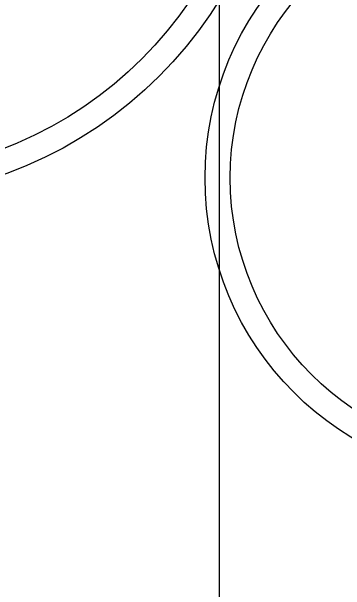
# Model space of a CAD drawing. Header units: metres. Extents: x -325 to 301, y -147 to 149.
# Drawn here: x 19.91 to 23.64, y 46.98 to 53.43 of the extents above; entities that cross this region are included whole.
import ezdxf

# ---------------------------------------------------------------- set-up
doc = ezdxf.new("R2010")
doc.units = ezdxf.units.M
for name, color, linetype, plot in [('-aux', 50, 'Continuous', False), ('-AUX-TWQ', 1, 'Continuous', False), ('-AUX_RIM', 2, 'Continuous', False)]:
    doc.layers.add(name, color=color, linetype=linetype, plot=plot)

msp = doc.modelspace()

# ---------------------------------------------------------------- linework, layer by layer
at = {"layer": '-aux'}
msp.add_lwpolyline([(22.2345, 3.4567), (22.2345, 133.4567)], dxfattribs=at)
at = {"layer": '-AUX-TWQ'}
for radius in [3.3787, 3.0982]:
    msp.add_circle((25.451, 51.5725), radius, dxfattribs=at)
at = {"layer": '-AUX_RIM'}
for radius in [4.6517, 4.3795]:
    msp.add_circle((18.2704, 55.9958), radius, dxfattribs=at)

doc.saveas('drawing.dxf')
